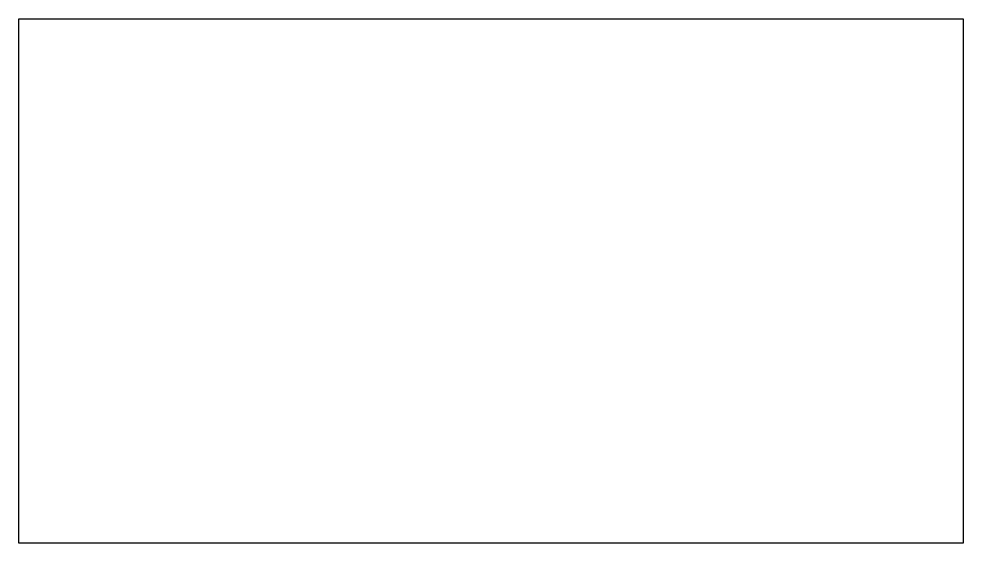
# Model space of a CAD drawing. Extents: x 90 to 208, y 72 to 138.
import ezdxf

# ---------------------------------------------------------------- set-up
doc = ezdxf.new("R2010")
doc.units = 0
doc.layers.add('KATMAN_1', color=7, linetype='CONTINUOUS')
picture_1 = doc.add_image_def('image1.png', size_in_pixel=(1393, 773))

msp = doc.modelspace()

# ---------------------------------------------------------------- pictures from other files: only their frames are drawn
at = {"layer": 'KATMAN_1'}
image = msp.add_image(picture_1, insert=(89.61, 72.14), size_in_units=(117.94, 65.45), dxfattribs=at)

doc.saveas('drawing.dxf')
